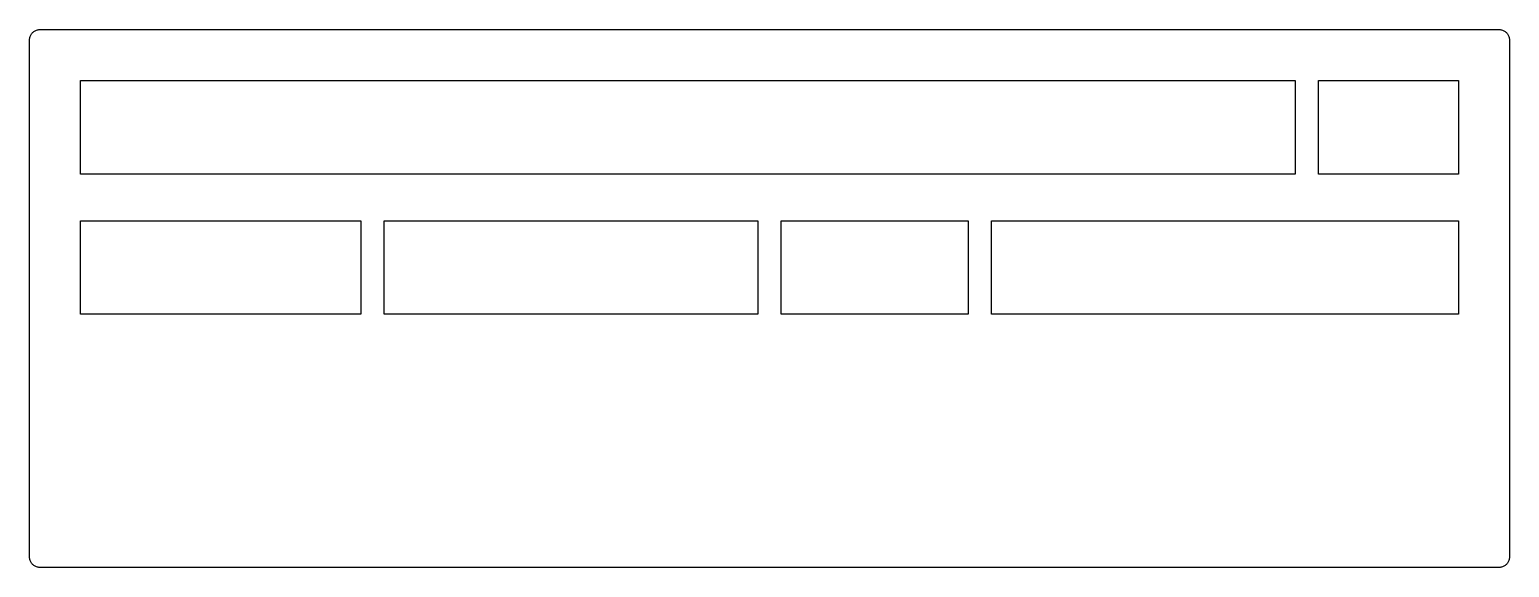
# Model space of a CAD drawing. Extents: x 0 to 293, y 0 to 107.
import ezdxf

# ---------------------------------------------------------------- set-up
doc = ezdxf.new("R2010")
doc.units = 0
doc.layers.get('0').update_dxf_attribs({"linetype": 'CONTINUOUS'})

msp = doc.modelspace()

# ---------------------------------------------------------------- linework, layer by layer
at = {"color": 0}
for p, q in [((0.192925, 105.416), (0.248047, 105.562)), ((0.248047, 105.562), (0.312815, 105.704)), ((0.312815, 105.704), (0.389985, 105.841)), ((0.389985, 105.841), (0.4768, 105.973)), ((0.4768, 105.973), (0.574643, 106.095)), ((0.574643, 106.095), (0.680752, 106.211)), ((0.680752, 106.211), (0.796505, 106.317)), ((0.796505, 106.317), (0.919152, 106.415)), ((0.919152, 106.415), (1.05006, 106.502)), ((1.05006, 106.502), (1.18787, 106.579)), ((1.18787, 106.579), (1.32981, 106.644)), ((1.32981, 106.644), (1.47588, 106.699)), ((1.47588, 106.699), (1.62884, 106.741)), ((1.62884, 106.741), (1.7818, 106.772)), ((1.7818, 106.772), (1.9389, 106.79)), ((1.9389, 106.79), (2.096, 106.796)), ((2.096, 106.796), (291.12, 106.796)), ((291.12, 106.796), (291.277, 106.79)), ((291.277, 106.79), (291.433, 106.772)), ((291.433, 106.772), (291.587, 106.741)), ((291.587, 106.741), (291.739, 106.699)), ((291.739, 106.699), (291.887, 106.644)), ((291.887, 106.644), (292.028, 106.579)), ((292.028, 106.579), (292.166, 106.502)), ((292.166, 106.502), (292.297, 106.415)), ((292.297, 106.415), (292.42, 106.317)), ((292.42, 106.317), (292.535, 106.211)), ((292.535, 106.211), (292.642, 106.095)), ((292.642, 106.095), (292.74, 105.973)), ((292.74, 105.973), (292.826, 105.841)), ((292.826, 105.841), (292.903, 105.704)), ((292.903, 105.704), (292.968, 105.562)), ((292.968, 105.562), (293.023, 105.416)), ((0.095085, 104.796), (0.101975, 104.953)), ((0.095085, 2.39503), (0.095085, 104.796)), ((0.101975, 104.953), (0.119889, 105.11)), ((0.119889, 105.11), (0.150206, 105.263)), ((0.150206, 105.263), (0.192925, 105.416)), ((293.023, 105.416), (293.066, 105.263)), ((293.066, 105.263), (293.096, 105.11)), ((293.096, 105.11), (293.114, 104.953)), ((293.114, 104.953), (293.121, 104.796)), ((293.121, 104.796), (293.121, 2.39503)), ((10.1699, 96.7218), (250.672, 96.7218)), ((10.1699, 78.2204), (10.1699, 96.7218)), ((250.672, 96.7218), (250.672, 78.2204)), ((255.294, 96.7218), (283.045, 96.7218)), ((255.294, 78.2204), (255.294, 96.7218)), ((283.045, 96.7218), (283.045, 78.2204)), ((250.672, 78.2204), (10.1699, 78.2204)), ((283.045, 78.2204), (255.294, 78.2204)), ((10.1699, 68.9723), (65.6717, 68.9723)), ((10.1699, 50.4705), (10.1699, 68.9723)), ((65.6717, 68.9723), (65.6717, 50.4705)), ((70.2952, 68.9723), (144.297, 68.9723)), ((70.2952, 50.4705), (70.2952, 68.9723)), ((144.297, 68.9723), (144.297, 50.4705)), ((148.919, 68.9723), (185.922, 68.9723)), ((148.919, 50.4705), (148.919, 68.9723)), ((185.922, 68.9723), (185.922, 50.4705)), ((190.544, 68.9723), (283.045, 68.9723)), ((190.544, 50.4705), (190.544, 68.9723)), ((283.045, 68.9723), (283.045, 50.4705)), ((65.6717, 50.4705), (10.1699, 50.4705)), ((144.297, 50.4705), (70.2952, 50.4705)), ((185.922, 50.4705), (148.919, 50.4705)), ((283.045, 50.4705), (190.544, 50.4705)), ((0.101975, 2.23931), (0.095085, 2.39503)), ((0.119889, 2.08359), (0.101975, 2.23931)), ((0.150206, 1.92925), (0.119889, 2.08359)), ((0.192925, 1.77767), (0.150206, 1.92925)), ((0.248047, 1.63022), (0.192925, 1.77767)), ((0.312815, 1.48828), (0.248047, 1.63022)), ((0.389985, 1.35186), (0.312815, 1.48828)), ((0.4768, 1.21956), (0.389985, 1.35186)), ((0.574643, 1.09692), (0.4768, 1.21956)), ((0.680752, 0.981163), (0.574643, 1.09692)), ((0.796505, 0.875055), (0.680752, 0.981163)), ((0.919152, 0.777215), (0.796505, 0.875055)), ((1.05006, 0.690397), (0.919152, 0.777215)), ((1.18787, 0.613227), (1.05006, 0.690397)), ((1.32981, 0.54846), (1.18787, 0.613227)), ((1.47588, 0.493339), (1.32981, 0.54846)), ((1.62884, 0.450617), (1.47588, 0.493339)), ((1.7818, 0.420303), (1.62884, 0.450617)), ((1.9389, 0.402389), (1.7818, 0.420303)), ((2.096, 0.395496), (1.9389, 0.402389)), ((291.12, 0.395496), (2.096, 0.395496)), ((291.277, 0.402389), (291.12, 0.395496)), ((291.433, 0.420303), (291.277, 0.402389)), ((291.587, 0.450617), (291.433, 0.420303)), ((291.739, 0.493339), (291.587, 0.450617)), ((291.887, 0.54846), (291.739, 0.493339)), ((292.028, 0.613227), (291.887, 0.54846)), ((292.166, 0.690397), (292.028, 0.613227)), ((292.297, 0.777215), (292.166, 0.690397)), ((292.42, 0.875055), (292.297, 0.777215)), ((292.535, 0.981163), (292.42, 0.875055)), ((292.642, 1.09692), (292.535, 0.981163)), ((292.74, 1.21956), (292.642, 1.09692)), ((292.826, 1.35186), (292.74, 1.21956)), ((292.903, 1.48828), (292.826, 1.35186)), ((292.968, 1.63022), (292.903, 1.48828)), ((293.023, 1.77767), (292.968, 1.63022)), ((293.066, 1.92925), (293.023, 1.77767)), ((293.096, 2.08359), (293.066, 1.92925)), ((293.114, 2.23931), (293.096, 2.08359)), ((293.121, 2.39503), (293.114, 2.23931))]:
    msp.add_line(p, q, dxfattribs=at)

doc.saveas('drawing.dxf')
